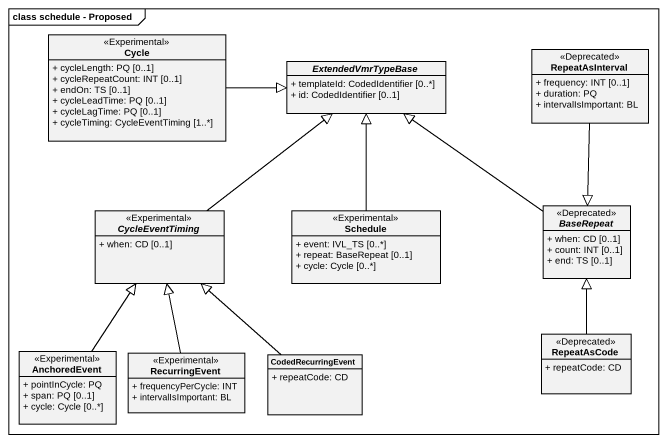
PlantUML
@startuml
mainframe class schedule - Proposed
hide circle
hide empty members
skinparam classAttributeIconSize 0
class Cycle <<Experimental>> {
  + cycleLength: PQ [0..1]
  + cycleRepeatCount: INT [0..1]
  + endOn: TS [0..1]
  + cycleLeadTime: PQ [0..1]
  + cycleLagTime: PQ [0..1]
  + cycleTiming: CycleEventTiming [1..*]
}
class RepeatAsInterval <<Deprecated>> {
  + frequency: INT [0..1]
  + duration: PQ
  + intervalIsImportant: BL
}
abstract class ExtendedVmrTypeBase {
  + templateId: CodedIdentifier [0..*]
  + id: CodedIdentifier [0..1]
}
abstract class CycleEventTiming <<Experimental>> {
  + when: CD [0..1]
}
class Schedule <<Experimental>> {
  + event: IVL_TS [0..*]
  + repeat: BaseRepeat [0..1]
  + cycle: Cycle [0..*]
}
abstract class BaseRepeat <<Deprecated>> {
  + when: CD [0..1]
  + count: INT [0..1]
  + end: TS [0..1]
}
class AnchoredEvent <<Experimental>> {
  + pointInCycle: PQ
  + span: PQ [0..1]
  + cycle: Cycle [0..*]
}
class RecurringEvent <<Experimental>> {
  + frequencyPerCycle: INT
  + intervalIsImportant: BL
}
class CodedRecurringEvent {
  + repeatCode: CD
}
class RepeatAsCode <<Deprecated>> {
  + repeatCode: CD
}
Cycle -right-|> ExtendedVmrTypeBase
RepeatAsInterval --|> BaseRepeat
CycleEventTiming -up-|> ExtendedVmrTypeBase
Schedule -up-|> ExtendedVmrTypeBase
BaseRepeat -up-|> ExtendedVmrTypeBase
AnchoredEvent -up-|> CycleEventTiming
RecurringEvent -up-|> CycleEventTiming
CodedRecurringEvent -up-|> CycleEventTiming
RepeatAsCode -up-|> BaseRepeat
@enduml
